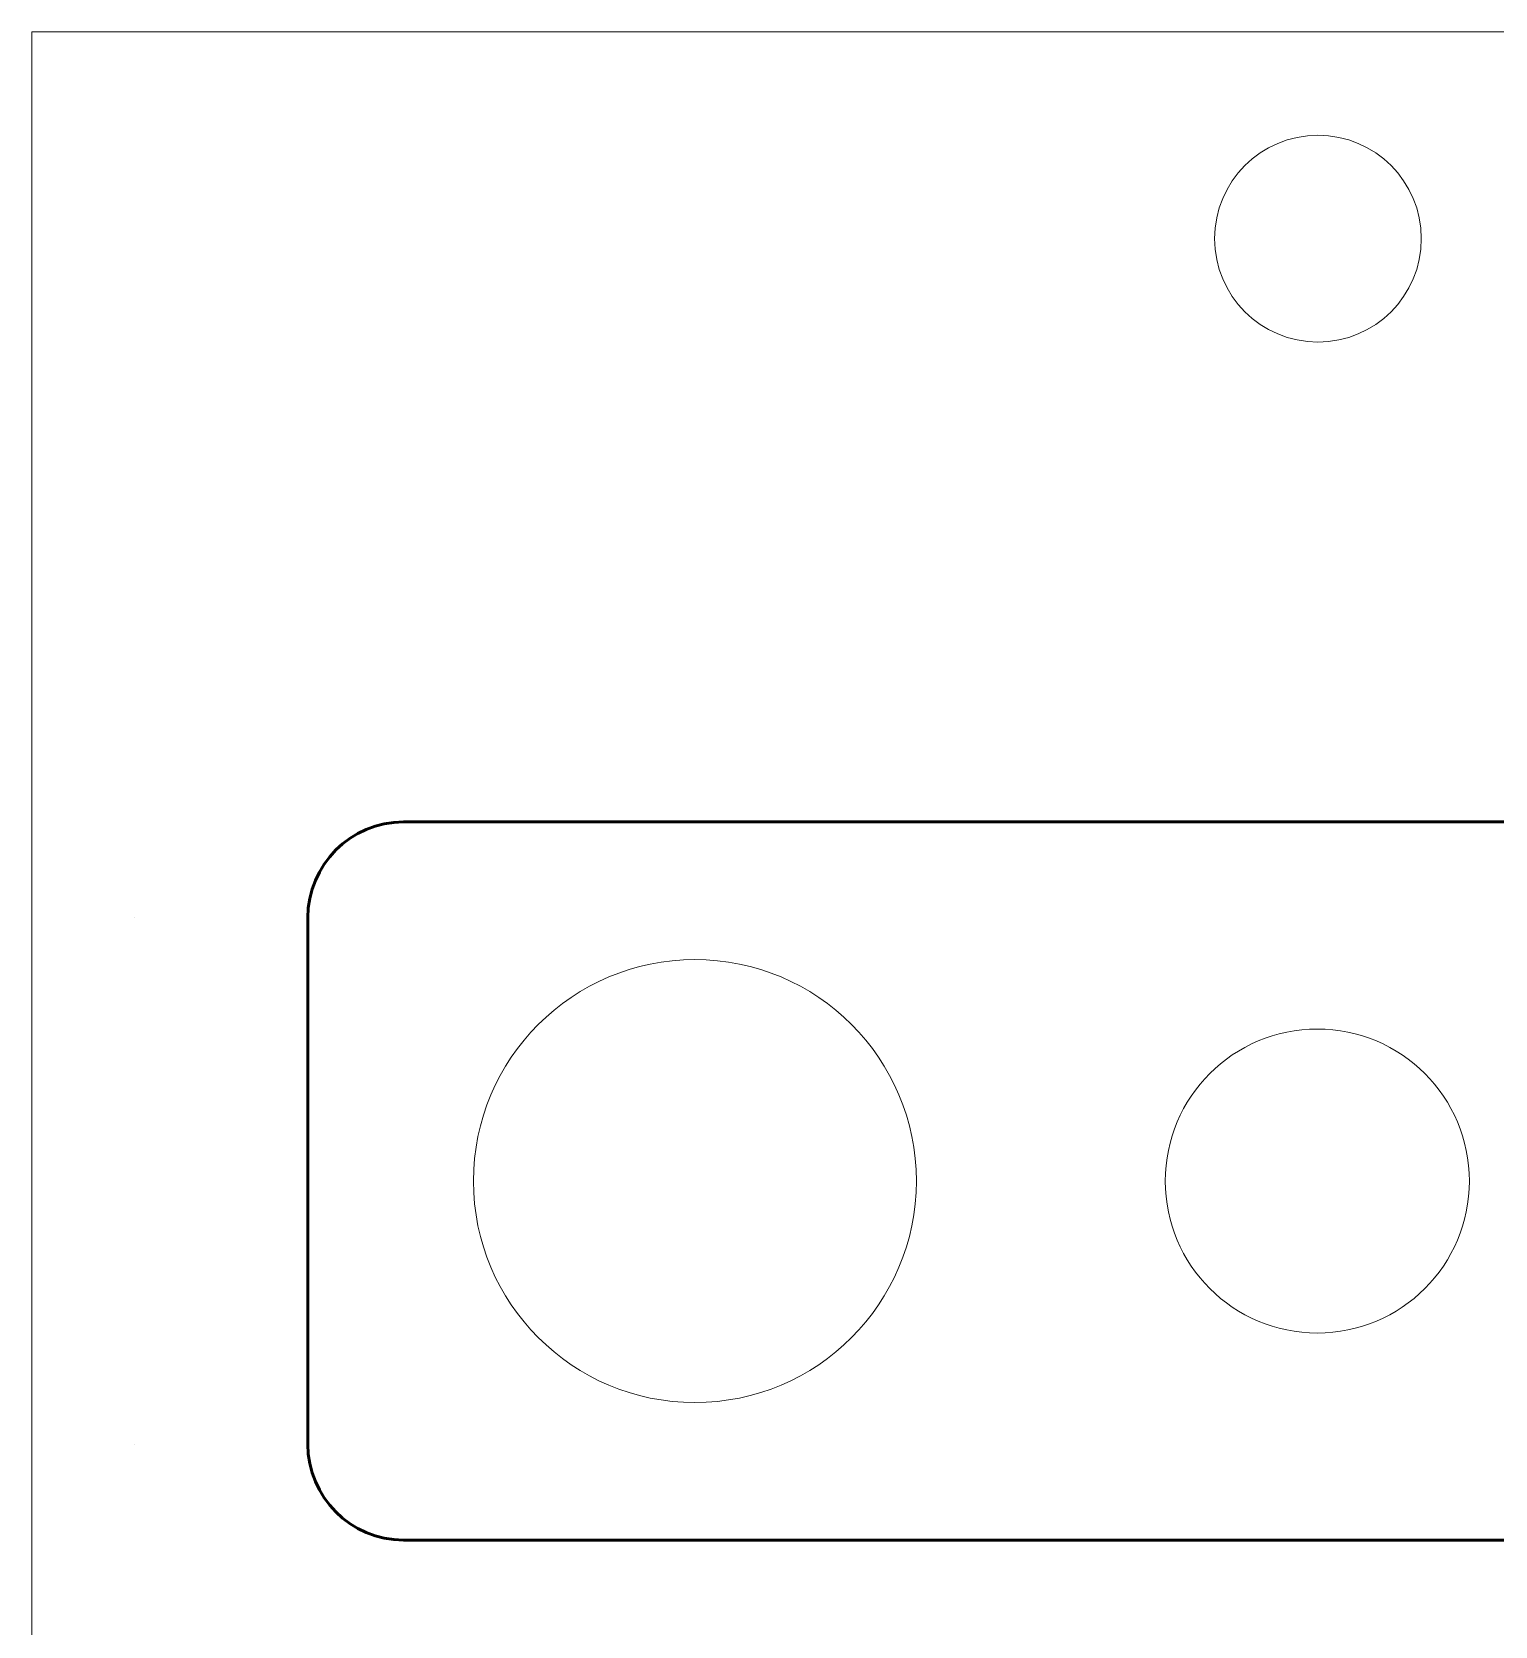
# Model space of a CAD drawing. Header units: inches. Extents: x -54 to 54, y -111 to 111.
# Drawn here: x -53.85 to -23.29, y 77.71 to 111 of the extents above; entities that cross this region are included whole.
import ezdxf

# ---------------------------------------------------------------- set-up
doc = ezdxf.new("R2010")
doc.units = ezdxf.units.IN
doc.header["$MEASUREMENT"] = 0
doc.layers.add('Decoupe', color=7, linetype='Continuous')
doc.layers.add('Impression', color=7, linetype='Continuous')

msp = doc.modelspace()

# ---------------------------------------------------------------- linework, layer by layer
at = {"layer": 'Decoupe', "color": 240, "lineweight": 18, "true_color": 0xed1c24}
msp.add_lwpolyline([(53.848, -110.998), (-53.848, -110.998), (-53.848, 110.998), (53.848, 110.998), (53.848, -110.998)], dxfattribs=at)
for points in [[(-24.828, 106.68), (-24.828, 105.488), (-25.795, 104.521), (-26.987, 104.521), (-28.18, 104.521), (-29.146, 105.488), (-29.146, 106.68), (-29.146, 107.872), (-28.18, 108.839), (-26.987, 108.839), (-25.795, 108.839), (-24.828, 107.872), (-24.828, 106.68)], [(-35.375, 87), (-35.375, 84.446), (-37.446, 82.375), (-40, 82.375), (-42.554, 82.375), (-44.625, 84.446), (-44.625, 87), (-44.625, 89.554), (-42.554, 91.625), (-40, 91.625), (-37.446, 91.625), (-35.375, 89.554), (-35.375, 87)], [(-23.825, 87), (-23.825, 85.246), (-25.246, 83.825), (-27, 83.825), (-28.754, 83.825), (-30.175, 85.246), (-30.175, 87), (-30.175, 88.754), (-28.754, 90.175), (-27, 90.175), (-25.246, 90.175), (-23.825, 88.754), (-23.825, 87)]]:
    msp.add_open_spline(points, degree=3, knots=[0, 0, 0, 0, 1, 1, 1, 2, 2, 2, 3, 3, 3, 4, 4, 4, 4], dxfattribs=at)
at = {"layer": 'Impression', "color": 250, "lineweight": 53, "true_color": 0x221e1f}
for points in [[(-51.709, 92.5), (-51.709, 92.5)], [(-51.709, 81.5), (-51.709, 81.5)]]:
    msp.add_lwpolyline(points, dxfattribs=at)
at = {"layer": 'Impression', "color": 250, "lineweight": 53, "true_color": 0x221f1f}
msp.add_open_spline([(-3.709, 94.5), (-3.709, 94.5), (-46.085, 94.5), (-46.085, 94.5), (-47.189, 94.5), (-48.085, 93.605), (-48.085, 92.5), (-48.085, 92.5), (-48.085, 81.503), (-48.085, 81.503), (-48.085, 80.398), (-47.189, 79.503), (-46.085, 79.503), (-46.085, 79.503), (-3.709, 79.503), (-3.709, 79.503), (-2.604, 79.503), (-1.709, 80.398), (-1.709, 81.503), (-1.709, 81.503), (-1.709, 92.5), (-1.709, 92.5), (-1.709, 93.605), (-2.604, 94.5), (-3.709, 94.5)], degree=3, knots=[0, 0, 0, 0, 1, 1, 1, 2, 2, 2, 3, 3, 3, 4, 4, 4, 5, 5, 5, 6, 6, 6, 7, 7, 7, 8, 8, 8, 8], dxfattribs=at)

doc.saveas('drawing.dxf')
